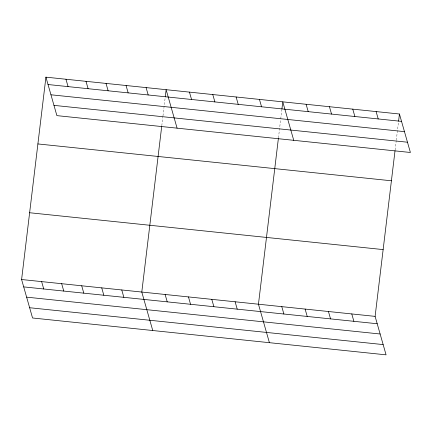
<?xml version="1.0" encoding="UTF-8"?>
<svg xmlns="http://www.w3.org/2000/svg" width="432" height="432" viewBox="0 0 432 432"><rect width="100%" height="100%" fill="white"/><g stroke="black" fill="none" stroke-linecap="round" stroke-linejoin="round"><path stroke-width="0.32" stroke-dasharray="2.16 1.62" d="M161.795 125.696L162.896 116.527M162.977 115.873L165.181 97.54M278.451 137.857L280.654 119.524M280.735 118.87L281.837 109.701M395.113 150.017L396.214 140.854M396.29 140.195L398.498 121.867"/><path stroke-width="0.65" d="M395.032 150.671L375.111 316.375L386.073 354.845L32.557 317.99L21.6 279.52L45.927 77.155L399.443 114.01L410.4 152.48L56.889 115.625L45.927 77.155M161.714 126.349L141.793 292.048L152.755 330.523M165.256 96.887L166.126 89.683L177.082 128.158M278.375 138.51L258.455 304.214L269.411 342.684M281.918 109.048L282.782 101.844L293.744 140.319M398.574 121.208L399.443 114.01M48.028 84.526L401.539 121.376M50.954 94.786L404.465 131.641M53.968 105.365L407.479 142.214M37.903 143.937L391.414 180.787M29.63 212.738L383.141 249.593M21.6 279.52L375.111 316.375M23.701 286.891L377.212 323.746M26.622 297.151L380.133 334.006M29.635 307.73L383.146 344.585M376.11 111.575L378.211 118.946M352.777 109.145L354.877 116.516M329.443 106.709L331.544 114.08M306.115 104.279L308.216 111.65M351.778 313.94L353.878 321.311M328.45 311.51L330.545 318.881M259.448 99.414L261.549 106.785M305.116 309.074L307.217 316.445M236.12 96.984L238.216 104.35M281.783 306.644L283.883 314.015M212.787 94.549L214.888 101.92M189.454 92.119L191.554 99.49M235.121 301.779L237.222 309.15M211.788 299.349L213.889 306.715M146.092 87.593L148.192 94.964M188.46 296.914L190.555 304.285M126.058 85.509L128.158 92.88M106.029 83.419L108.124 90.79M165.127 294.484L167.227 301.855M85.995 81.329L88.096 88.7M65.961 79.245L68.062 86.611M121.759 289.964L123.86 297.329M101.731 287.874L103.831 295.245M81.697 285.784L83.797 293.155M61.663 283.694L63.763 291.065M41.634 281.61L43.729 288.976"/></g></svg>
